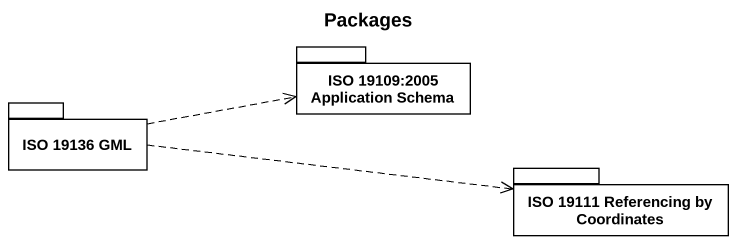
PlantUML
@startuml
title Packages
package "ISO 19136 GML" as ISO_19136_GML {
}
package "ISO 19109:2005 Application Schema" as ISO_19109_2005_Application {
}
package "ISO 19111 Referencing by Coordinates" as ISO_19111_Referencing_by {
}
ISO_19136_GML .right.> ISO_19109_2005_Application
ISO_19136_GML .right.> ISO_19111_Referencing_by
@enduml
